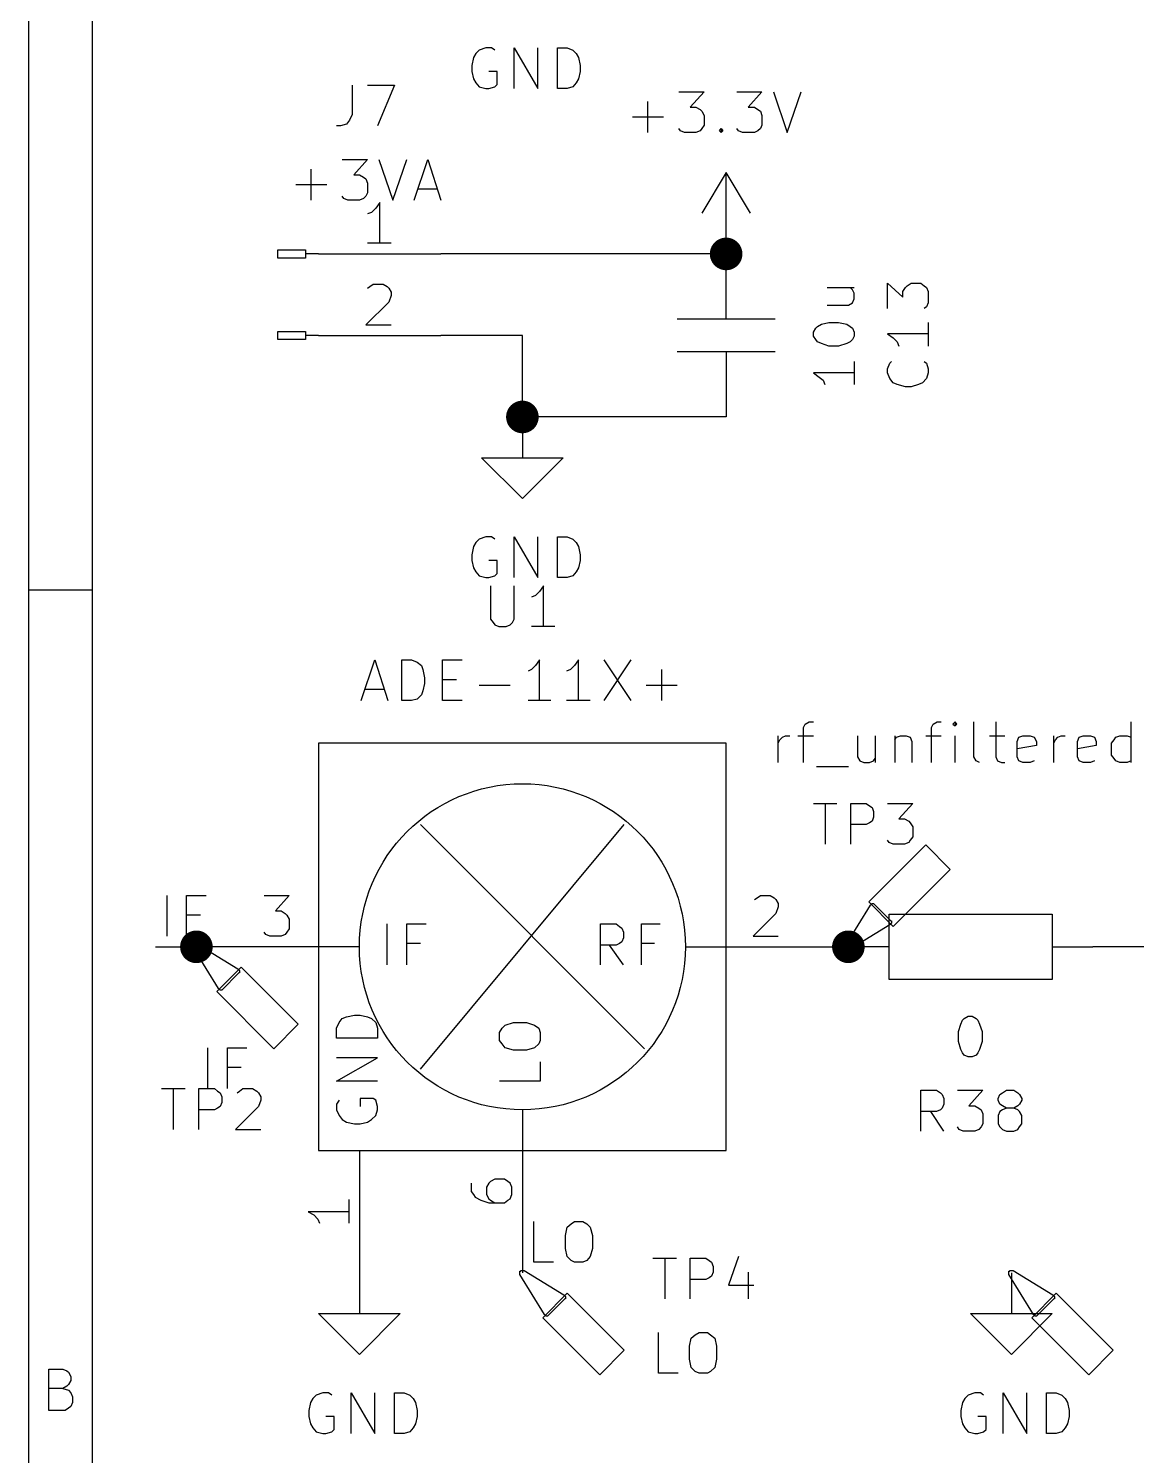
# Model space of a CAD drawing. Extents: x -2.2 to 11.3, y -7.9 to -0.4.
# Drawn here: x 0.394 to 1.754, y -3.424 to -1.673 of the extents above; entities that cross this region are included whole.
import ezdxf

# ---------------------------------------------------------------- set-up
doc = ezdxf.new("R2010")
doc.units = 0
doc.header["$MEASUREMENT"] = 0
for name, color, linetype in [('BLACK', 7, 'CONTINUOUS'), ('CYAN2', 4, 'CONTINUOUS'), ('GREEN2', 3, 'CONTINUOUS'), ('LYELLOW', 51, 'CONTINUOUS'), ('RED2', 1, 'CONTINUOUS')]:
    doc.layers.add(name, color=color, linetype=linetype)

msp = doc.modelspace()

# ---------------------------------------------------------------- linework, layer by layer
at = {"layer": 'BLACK', "linetype": 'CONTINUOUS'}
for p, q in [((0.564, -2.787), (0.564, -2.737)), ((0.588, -2.787), (0.588, -2.737)), ((0.588, -2.737), (0.612, -2.737)), ((0.605, -2.761), (0.588, -2.761)), ((1.014, -3.187), (1.014, -3.137)), ((1.053, -3.154), (1.055, -3.144)), ((1.055, -3.144), (1.06, -3.14)), ((1.06, -3.14), (1.064, -3.137)), ((1.064, -3.137), (1.074, -3.137)), ((1.074, -3.137), (1.079, -3.14)), ((1.079, -3.14), (1.083, -3.144)), ((1.083, -3.144), (1.086, -3.154)), ((1.053, -3.17), (1.053, -3.154)), ((1.086, -3.154), (1.086, -3.17)), ((1.055, -3.18), (1.053, -3.17)), ((1.06, -3.185), (1.055, -3.18)), ((1.064, -3.187), (1.06, -3.185)), ((1.079, -3.185), (1.074, -3.187)), ((1.083, -3.18), (1.079, -3.185)), ((1.086, -3.17), (1.083, -3.18)), ((1.038, -3.187), (1.014, -3.187)), ((1.074, -3.187), (1.064, -3.187))]:
    msp.add_line(p, q, dxfattribs=at)
at = {"layer": 'CYAN2', "linetype": 'CONTINUOUS'}
for p, q in [((0.955, -1.697), (0.947, -1.7)), ((0.962, -1.697), (0.955, -1.697)), ((0.966, -1.7), (0.962, -1.697)), ((0.99, -1.747), (0.99, -1.697)), ((0.99, -1.697), (1.019, -1.747)), ((1.019, -1.747), (1.019, -1.697)), ((1.043, -1.747), (1.043, -1.697)), ((1.043, -1.697), (1.055, -1.697)), ((1.055, -1.697), (1.062, -1.7)), ((0.94, -1.709), (0.938, -1.719)), ((0.943, -1.704), (0.94, -1.709)), ((0.947, -1.7), (0.943, -1.704)), ((1.062, -1.7), (1.066, -1.704)), ((1.066, -1.704), (1.069, -1.709)), ((1.069, -1.709), (1.071, -1.719)), ((0.938, -1.719), (0.938, -1.726)), ((0.938, -1.726), (0.94, -1.735)), ((0.969, -1.726), (0.959, -1.726)), ((0.969, -1.742), (0.969, -1.726)), ((1.071, -1.726), (1.069, -1.735)), ((1.071, -1.719), (1.071, -1.726)), ((0.791, -1.743), (0.791, -1.779)), ((0.81, -1.743), (0.843, -1.743)), ((0.843, -1.743), (0.822, -1.793)), ((0.94, -1.735), (0.943, -1.74)), ((0.943, -1.74), (0.947, -1.745)), ((0.947, -1.745), (0.955, -1.747)), ((0.955, -1.747), (0.959, -1.747)), ((0.959, -1.747), (0.966, -1.745)), ((0.966, -1.745), (0.969, -1.742)), ((1.055, -1.747), (1.043, -1.747)), ((1.062, -1.745), (1.055, -1.747)), ((1.066, -1.74), (1.062, -1.745)), ((1.069, -1.735), (1.066, -1.74)), ((1.154, -1.801), (1.154, -1.763)), ((1.192, -1.751), (1.223, -1.751)), ((1.223, -1.751), (1.206, -1.77)), ((1.263, -1.751), (1.294, -1.751)), ((1.294, -1.751), (1.277, -1.77)), ((1.308, -1.751), (1.325, -1.801)), ((1.325, -1.801), (1.342, -1.751)), ((0.791, -1.779), (0.788, -1.786)), ((1.135, -1.782), (1.173, -1.782)), ((1.206, -1.77), (1.213, -1.77)), ((1.213, -1.77), (1.218, -1.773)), ((1.218, -1.773), (1.22, -1.775)), ((1.22, -1.775), (1.223, -1.78)), ((1.223, -1.78), (1.223, -1.792)), ((1.277, -1.77), (1.285, -1.77)), ((1.285, -1.77), (1.289, -1.773)), ((1.289, -1.773), (1.292, -1.775)), ((1.292, -1.775), (1.294, -1.78)), ((1.294, -1.78), (1.294, -1.792)), ((0.777, -1.793), (0.772, -1.793)), ((0.784, -1.791), (0.777, -1.793)), ((0.788, -1.786), (0.784, -1.791)), ((1.194, -1.799), (1.192, -1.796)), ((1.199, -1.801), (1.194, -1.799)), ((1.213, -1.801), (1.199, -1.801)), ((1.218, -1.799), (1.213, -1.801)), ((1.22, -1.796), (1.218, -1.799)), ((1.223, -1.792), (1.22, -1.796)), ((1.242, -1.799), (1.244, -1.796)), ((1.244, -1.801), (1.242, -1.799)), ((1.244, -1.796), (1.246, -1.799)), ((1.244, -1.796), (1.244, -1.801)), ((1.246, -1.799), (1.244, -1.801)), ((1.265, -1.799), (1.263, -1.796)), ((1.27, -1.801), (1.265, -1.799)), ((1.285, -1.801), (1.27, -1.801)), ((1.289, -1.799), (1.285, -1.801)), ((1.292, -1.796), (1.289, -1.799)), ((1.294, -1.792), (1.292, -1.796)), ((0.779, -1.834), (0.81, -1.834)), ((0.81, -1.834), (0.793, -1.853)), ((0.824, -1.834), (0.841, -1.884)), ((0.841, -1.884), (0.858, -1.834)), ((0.867, -1.884), (0.884, -1.834)), ((0.884, -1.834), (0.9, -1.884)), ((0.741, -1.884), (0.741, -1.846)), ((0.793, -1.853), (0.8, -1.853)), ((0.8, -1.853), (0.805, -1.856)), ((0.722, -1.865), (0.76, -1.865)), ((0.805, -1.856), (0.808, -1.858)), ((0.808, -1.858), (0.81, -1.863)), ((0.81, -1.863), (0.81, -1.875)), ((0.872, -1.87), (0.896, -1.87)), ((0.781, -1.882), (0.779, -1.879)), ((0.786, -1.884), (0.781, -1.882)), ((0.8, -1.884), (0.786, -1.884)), ((0.805, -1.882), (0.8, -1.884)), ((0.808, -1.879), (0.805, -1.882)), ((0.81, -1.875), (0.808, -1.879)), ((1.374, -1.991), (1.407, -1.991)), ((1.405, -1.994), (1.402, -1.991)), ((1.407, -1.998), (1.405, -1.994)), ((1.448, -2.017), (1.448, -1.986)), ((1.448, -1.986), (1.467, -2.003)), ((1.467, -1.996), (1.47, -1.991)), ((1.47, -1.991), (1.472, -1.989)), ((1.472, -1.989), (1.477, -1.986)), ((1.477, -1.986), (1.489, -1.986)), ((1.489, -1.986), (1.493, -1.989)), ((1.493, -1.989), (1.496, -1.991)), ((1.496, -1.991), (1.498, -1.996)), ((1.374, -2.013), (1.4, -2.013)), ((1.4, -2.013), (1.405, -2.01)), ((1.405, -2.01), (1.407, -2.005)), ((1.407, -2.005), (1.407, -1.998)), ((1.467, -2.003), (1.467, -1.996)), ((1.498, -2.01), (1.496, -2.015)), ((1.498, -1.996), (1.498, -2.01)), ((1.496, -2.015), (1.493, -2.017)), ((1.357, -2.046), (1.36, -2.041)), ((1.357, -2.051), (1.357, -2.046)), ((1.36, -2.041), (1.362, -2.039)), ((1.362, -2.039), (1.367, -2.036)), ((1.367, -2.036), (1.376, -2.034)), ((1.376, -2.034), (1.388, -2.034)), ((1.388, -2.034), (1.398, -2.036)), ((1.398, -2.036), (1.402, -2.039)), ((1.402, -2.039), (1.405, -2.041)), ((1.405, -2.041), (1.407, -2.046)), ((1.407, -2.046), (1.407, -2.051)), ((1.498, -2.048), (1.448, -2.048)), ((1.448, -2.048), (1.455, -2.053)), ((1.498, -2.034), (1.498, -2.063)), ((1.36, -2.055), (1.357, -2.051)), ((1.362, -2.058), (1.36, -2.055)), ((1.367, -2.06), (1.362, -2.058)), ((1.376, -2.063), (1.367, -2.06)), ((1.388, -2.063), (1.376, -2.063)), ((1.398, -2.06), (1.388, -2.063)), ((1.402, -2.058), (1.398, -2.06)), ((1.405, -2.055), (1.402, -2.058)), ((1.407, -2.051), (1.405, -2.055)), ((1.455, -2.053), (1.46, -2.058)), ((1.46, -2.058), (1.462, -2.063)), ((1.407, -2.082), (1.407, -2.11)), ((1.451, -2.084), (1.453, -2.082)), ((1.493, -2.082), (1.496, -2.084)), ((1.407, -2.096), (1.357, -2.096)), ((1.357, -2.096), (1.364, -2.101)), ((1.448, -2.091), (1.451, -2.084)), ((1.448, -2.096), (1.448, -2.091)), ((1.451, -2.103), (1.448, -2.096)), ((1.496, -2.084), (1.498, -2.091)), ((1.498, -2.096), (1.496, -2.103)), ((1.498, -2.091), (1.498, -2.096)), ((1.364, -2.101), (1.369, -2.105)), ((1.369, -2.105), (1.371, -2.11)), ((1.455, -2.108), (1.451, -2.103)), ((1.46, -2.11), (1.455, -2.108)), ((1.47, -2.113), (1.46, -2.11)), ((1.477, -2.113), (1.47, -2.113)), ((1.486, -2.11), (1.477, -2.113)), ((1.491, -2.108), (1.486, -2.11)), ((1.496, -2.103), (1.491, -2.108)), ((0.94, -2.309), (0.938, -2.319)), ((0.943, -2.304), (0.94, -2.309)), ((0.947, -2.3), (0.943, -2.304)), ((0.955, -2.297), (0.947, -2.3)), ((0.962, -2.297), (0.955, -2.297)), ((0.966, -2.3), (0.962, -2.297)), ((0.99, -2.347), (0.99, -2.297)), ((0.99, -2.297), (1.019, -2.347)), ((1.019, -2.347), (1.019, -2.297)), ((1.043, -2.347), (1.043, -2.297)), ((1.043, -2.297), (1.055, -2.297)), ((1.055, -2.297), (1.062, -2.3)), ((1.062, -2.3), (1.066, -2.304)), ((1.066, -2.304), (1.069, -2.309)), ((1.069, -2.309), (1.071, -2.319)), ((0.938, -2.319), (0.938, -2.326)), ((0.938, -2.326), (0.94, -2.335)), ((0.969, -2.326), (0.959, -2.326)), ((0.969, -2.342), (0.969, -2.326)), ((1.071, -2.326), (1.069, -2.335)), ((1.071, -2.319), (1.071, -2.326)), ((0.94, -2.335), (0.943, -2.34)), ((0.943, -2.34), (0.947, -2.345)), ((0.947, -2.345), (0.955, -2.347)), ((0.959, -2.347), (0.966, -2.345)), ((0.966, -2.345), (0.969, -2.342)), ((1.062, -2.345), (1.055, -2.347)), ((1.066, -2.34), (1.062, -2.345)), ((1.069, -2.335), (1.066, -2.34)), ((0.955, -2.347), (0.959, -2.347)), ((0.961, -2.357), (0.961, -2.398)), ((0.99, -2.398), (0.99, -2.357)), ((1.026, -2.357), (1.021, -2.364)), ((1.026, -2.407), (1.026, -2.357)), ((1.055, -2.347), (1.043, -2.347)), ((1.016, -2.369), (1.011, -2.371)), ((1.021, -2.364), (1.016, -2.369)), ((0.961, -2.398), (0.964, -2.402)), ((0.988, -2.402), (0.99, -2.398)), ((0.964, -2.402), (0.966, -2.405)), ((0.966, -2.405), (0.971, -2.407)), ((0.971, -2.407), (0.98, -2.407)), ((0.98, -2.407), (0.985, -2.405)), ((0.985, -2.405), (0.988, -2.402)), ((1.04, -2.407), (1.011, -2.407)), ((0.802, -2.498), (0.819, -2.448)), ((0.819, -2.448), (0.835, -2.498)), ((0.852, -2.498), (0.852, -2.448)), ((0.852, -2.448), (0.864, -2.448)), ((0.864, -2.448), (0.871, -2.451)), ((0.902, -2.498), (0.902, -2.448)), ((0.902, -2.448), (0.926, -2.448)), ((1.021, -2.448), (1.016, -2.455)), ((1.021, -2.498), (1.021, -2.448)), ((1.069, -2.448), (1.064, -2.455)), ((1.069, -2.498), (1.069, -2.448)), ((1.1, -2.448), (1.133, -2.498)), ((1.133, -2.448), (1.1, -2.498)), ((0.871, -2.451), (0.876, -2.455)), ((0.876, -2.455), (0.878, -2.46)), ((0.878, -2.46), (0.88, -2.47)), ((1.011, -2.46), (1.007, -2.462)), ((1.016, -2.455), (1.011, -2.46)), ((1.059, -2.46), (1.054, -2.462)), ((1.064, -2.455), (1.059, -2.46)), ((1.171, -2.498), (1.171, -2.46)), ((0.807, -2.484), (0.83, -2.484)), ((0.88, -2.477), (0.878, -2.486)), ((0.88, -2.47), (0.88, -2.477)), ((0.902, -2.472), (0.919, -2.472)), ((0.947, -2.479), (0.985, -2.479)), ((1.152, -2.479), (1.19, -2.479)), ((0.864, -2.498), (0.852, -2.498)), ((0.871, -2.496), (0.864, -2.498)), ((0.876, -2.491), (0.871, -2.496)), ((0.878, -2.486), (0.876, -2.491)), ((0.926, -2.498), (0.902, -2.498)), ((1.035, -2.498), (1.007, -2.498)), ((1.083, -2.498), (1.054, -2.498)), ((1.345, -2.531), (1.347, -2.527)), ((1.345, -2.574), (1.345, -2.531)), ((1.347, -2.527), (1.352, -2.524)), ((1.352, -2.524), (1.357, -2.524)), ((1.502, -2.531), (1.504, -2.527)), ((1.502, -2.574), (1.502, -2.531)), ((1.504, -2.527), (1.509, -2.524)), ((1.509, -2.524), (1.514, -2.524)), ((1.531, -2.524), (1.528, -2.527)), ((1.528, -2.527), (1.531, -2.529)), ((1.533, -2.527), (1.531, -2.524)), ((1.531, -2.524), (1.531, -2.529)), ((1.531, -2.529), (1.533, -2.527)), ((1.554, -2.567), (1.554, -2.524)), ((1.581, -2.524), (1.581, -2.567)), ((1.747, -2.574), (1.747, -2.524)), ((1.314, -2.574), (1.314, -2.541)), ((1.314, -2.55), (1.316, -2.546)), ((1.316, -2.546), (1.319, -2.543)), ((1.319, -2.543), (1.323, -2.541)), ((1.323, -2.541), (1.328, -2.541)), ((1.338, -2.541), (1.357, -2.541)), ((1.411, -2.541), (1.411, -2.567)), ((1.433, -2.541), (1.433, -2.574)), ((1.457, -2.541), (1.457, -2.574)), ((1.457, -2.546), (1.459, -2.543)), ((1.459, -2.543), (1.464, -2.541)), ((1.464, -2.541), (1.471, -2.541)), ((1.471, -2.541), (1.476, -2.543)), ((1.476, -2.543), (1.478, -2.548)), ((1.478, -2.548), (1.478, -2.574)), ((1.495, -2.541), (1.514, -2.541)), ((1.531, -2.574), (1.531, -2.541)), ((1.573, -2.541), (1.592, -2.541)), ((1.607, -2.548), (1.609, -2.543)), ((1.607, -2.567), (1.607, -2.548)), ((1.631, -2.553), (1.607, -2.557)), ((1.609, -2.543), (1.614, -2.541)), ((1.614, -2.541), (1.623, -2.541)), ((1.623, -2.541), (1.628, -2.543)), ((1.628, -2.543), (1.631, -2.548)), ((1.631, -2.548), (1.631, -2.553)), ((1.652, -2.574), (1.652, -2.541)), ((1.652, -2.55), (1.654, -2.546)), ((1.654, -2.546), (1.657, -2.543)), ((1.657, -2.543), (1.661, -2.541)), ((1.661, -2.541), (1.666, -2.541)), ((1.681, -2.548), (1.683, -2.543)), ((1.681, -2.567), (1.681, -2.548)), ((1.704, -2.553), (1.681, -2.557)), ((1.683, -2.543), (1.688, -2.541)), ((1.688, -2.541), (1.697, -2.541)), ((1.697, -2.541), (1.702, -2.543)), ((1.702, -2.543), (1.704, -2.548)), ((1.704, -2.548), (1.704, -2.553)), ((1.723, -2.55), (1.726, -2.546)), ((1.723, -2.565), (1.723, -2.55)), ((1.726, -2.546), (1.728, -2.543)), ((1.728, -2.543), (1.733, -2.541)), ((1.733, -2.541), (1.742, -2.541)), ((1.742, -2.541), (1.747, -2.543)), ((1.411, -2.567), (1.414, -2.572)), ((1.414, -2.572), (1.419, -2.574)), ((1.426, -2.574), (1.431, -2.572)), ((1.431, -2.572), (1.433, -2.569)), ((1.557, -2.572), (1.554, -2.567)), ((1.561, -2.574), (1.557, -2.572)), ((1.581, -2.567), (1.583, -2.572)), ((1.583, -2.572), (1.588, -2.574)), ((1.609, -2.572), (1.607, -2.567)), ((1.614, -2.574), (1.609, -2.572)), ((1.628, -2.572), (1.623, -2.574)), ((1.683, -2.572), (1.681, -2.567)), ((1.688, -2.574), (1.683, -2.572)), ((1.702, -2.572), (1.697, -2.574)), ((1.726, -2.569), (1.723, -2.565)), ((1.728, -2.572), (1.726, -2.569)), ((1.733, -2.574), (1.728, -2.572)), ((1.747, -2.572), (1.742, -2.574)), ((1.361, -2.579), (1.4, -2.579)), ((1.419, -2.574), (1.426, -2.574)), ((1.588, -2.574), (1.592, -2.574)), ((1.623, -2.574), (1.614, -2.574)), ((1.697, -2.574), (1.688, -2.574)), ((1.742, -2.574), (1.733, -2.574)), ((1.357, -2.624), (1.386, -2.624)), ((1.372, -2.674), (1.372, -2.624)), ((1.403, -2.674), (1.403, -2.624)), ((1.403, -2.624), (1.422, -2.624)), ((1.422, -2.624), (1.426, -2.627)), ((1.448, -2.624), (1.479, -2.624)), ((1.479, -2.624), (1.462, -2.643)), ((1.426, -2.627), (1.429, -2.629)), ((1.429, -2.629), (1.431, -2.634)), ((1.431, -2.641), (1.429, -2.646)), ((1.431, -2.634), (1.431, -2.641)), ((1.462, -2.643), (1.469, -2.643)), ((1.469, -2.643), (1.474, -2.646)), ((1.422, -2.65), (1.403, -2.65)), ((1.426, -2.648), (1.422, -2.65)), ((1.429, -2.646), (1.426, -2.648)), ((1.474, -2.646), (1.476, -2.648)), ((1.476, -2.648), (1.479, -2.653)), ((1.479, -2.653), (1.479, -2.665)), ((1.45, -2.672), (1.448, -2.669)), ((1.455, -2.674), (1.45, -2.672)), ((1.469, -2.674), (1.455, -2.674)), ((1.474, -2.672), (1.469, -2.674)), ((1.476, -2.669), (1.474, -2.672)), ((1.479, -2.665), (1.476, -2.669)), ((0.834, -2.822), (0.834, -2.772)), ((0.858, -2.822), (0.858, -2.772)), ((0.858, -2.772), (0.882, -2.772)), ((1.096, -2.822), (1.096, -2.772)), ((1.096, -2.772), (1.115, -2.772)), ((1.115, -2.772), (1.119, -2.775)), ((1.119, -2.775), (1.122, -2.777)), ((1.122, -2.777), (1.124, -2.782)), ((1.124, -2.782), (1.124, -2.789)), ((1.146, -2.822), (1.146, -2.772)), ((1.146, -2.772), (1.169, -2.772)), ((0.875, -2.796), (0.858, -2.796)), ((1.115, -2.798), (1.096, -2.798)), ((1.124, -2.822), (1.107, -2.798)), ((1.119, -2.796), (1.115, -2.798)), ((1.122, -2.794), (1.119, -2.796)), ((1.124, -2.789), (1.122, -2.794)), ((1.162, -2.796), (1.146, -2.796)), ((0.775, -2.893), (0.779, -2.888)), ((0.779, -2.888), (0.784, -2.886)), ((0.784, -2.886), (0.794, -2.884)), ((0.794, -2.884), (0.801, -2.884)), ((0.801, -2.884), (0.81, -2.886)), ((0.81, -2.886), (0.815, -2.888)), ((0.815, -2.888), (0.82, -2.893)), ((1.54, -2.89), (1.542, -2.888)), ((1.542, -2.888), (1.547, -2.885)), ((1.547, -2.885), (1.552, -2.885)), ((1.552, -2.885), (1.557, -2.888)), ((1.557, -2.888), (1.559, -2.89)), ((0.772, -2.9), (0.775, -2.893)), ((0.772, -2.912), (0.772, -2.9)), ((0.82, -2.893), (0.822, -2.9)), ((0.822, -2.9), (0.822, -2.912)), ((0.972, -2.905), (0.975, -2.9)), ((0.972, -2.915), (0.972, -2.905)), ((0.975, -2.9), (0.979, -2.896)), ((0.979, -2.896), (0.989, -2.893)), ((0.989, -2.893), (1.005, -2.893)), ((1.005, -2.893), (1.015, -2.896)), ((1.015, -2.896), (1.02, -2.9)), ((1.02, -2.9), (1.022, -2.905)), ((1.022, -2.905), (1.022, -2.915)), ((1.535, -2.904), (1.538, -2.895)), ((1.535, -2.916), (1.535, -2.904)), ((1.538, -2.895), (1.54, -2.89)), ((1.559, -2.89), (1.561, -2.895)), ((1.561, -2.895), (1.564, -2.904)), ((1.564, -2.904), (1.564, -2.916)), ((0.822, -2.912), (0.772, -2.912)), ((0.975, -2.919), (0.972, -2.915)), ((0.979, -2.924), (0.975, -2.919)), ((1.02, -2.919), (1.015, -2.924)), ((1.022, -2.915), (1.02, -2.919)), ((1.538, -2.926), (1.535, -2.916)), ((1.564, -2.916), (1.561, -2.926)), ((0.614, -2.974), (0.614, -2.924)), ((0.638, -2.974), (0.638, -2.924)), ((0.638, -2.924), (0.662, -2.924)), ((0.772, -2.965), (0.822, -2.936)), ((0.822, -2.936), (0.772, -2.936)), ((0.989, -2.927), (0.979, -2.924)), ((1.005, -2.927), (0.989, -2.927)), ((1.015, -2.924), (1.005, -2.927)), ((1.54, -2.93), (1.538, -2.926)), ((1.542, -2.933), (1.54, -2.93)), ((1.547, -2.935), (1.542, -2.933)), ((1.552, -2.935), (1.547, -2.935)), ((1.557, -2.933), (1.552, -2.935)), ((1.559, -2.93), (1.557, -2.933)), ((1.561, -2.926), (1.559, -2.93)), ((0.655, -2.948), (0.638, -2.948)), ((1.022, -2.941), (1.022, -2.965)), ((0.557, -2.974), (0.586, -2.974)), ((0.572, -3.024), (0.572, -2.974)), ((0.603, -3.024), (0.603, -2.974)), ((0.603, -2.974), (0.622, -2.974)), ((0.622, -2.974), (0.626, -2.977)), ((0.653, -2.977), (0.657, -2.974)), ((0.657, -2.974), (0.669, -2.974)), ((0.669, -2.974), (0.674, -2.977)), ((0.822, -2.965), (0.772, -2.965)), ((1.022, -2.965), (0.972, -2.965)), ((0.626, -2.977), (0.629, -2.979)), ((0.629, -2.979), (0.631, -2.984)), ((0.631, -2.991), (0.629, -2.996)), ((0.631, -2.984), (0.631, -2.991)), ((0.65, -2.979), (0.653, -2.977)), ((0.674, -2.977), (0.676, -2.979)), ((0.676, -2.979), (0.679, -2.984)), ((0.679, -2.988), (0.676, -2.996)), ((0.679, -2.984), (0.679, -2.988)), ((0.775, -2.988), (0.772, -2.993)), ((0.772, -2.993), (0.772, -3)), ((0.817, -2.986), (0.801, -2.986)), ((0.801, -2.986), (0.801, -2.996)), ((0.82, -2.988), (0.817, -2.986)), ((0.822, -2.996), (0.82, -2.988)), ((1.489, -3.026), (1.489, -2.976)), ((1.489, -2.976), (1.508, -2.976)), ((1.508, -2.976), (1.513, -2.979)), ((1.513, -2.979), (1.515, -2.981)), ((1.515, -2.981), (1.517, -2.986)), ((1.517, -2.993), (1.515, -2.998)), ((1.517, -2.986), (1.517, -2.993)), ((1.534, -2.976), (1.565, -2.976)), ((1.565, -2.976), (1.548, -2.995)), ((1.584, -2.986), (1.586, -2.981)), ((1.584, -2.988), (1.584, -2.986)), ((1.586, -2.993), (1.584, -2.988)), ((1.586, -2.981), (1.589, -2.979)), ((1.589, -2.995), (1.586, -2.993)), ((1.589, -2.979), (1.594, -2.976)), ((1.594, -2.976), (1.603, -2.976)), ((1.603, -2.976), (1.608, -2.979)), ((1.608, -2.979), (1.61, -2.981)), ((1.61, -2.993), (1.608, -2.995)), ((1.61, -2.981), (1.613, -2.986)), ((1.613, -2.988), (1.61, -2.993)), ((1.613, -2.986), (1.613, -2.988)), ((0.622, -3), (0.603, -3)), ((0.626, -2.998), (0.622, -3)), ((0.629, -2.996), (0.626, -2.998)), ((0.676, -2.996), (0.648, -3.024)), ((0.772, -3), (0.775, -3.007)), ((0.775, -3.007), (0.779, -3.012)), ((0.815, -3.012), (0.82, -3.007)), ((0.82, -3.007), (0.822, -3)), ((0.822, -3), (0.822, -2.996)), ((1.508, -3.002), (1.489, -3.002)), ((1.517, -3.026), (1.501, -3.002)), ((1.513, -3), (1.508, -3.002)), ((1.515, -2.998), (1.513, -3)), ((1.548, -2.995), (1.555, -2.995)), ((1.555, -2.995), (1.56, -2.998)), ((1.56, -2.998), (1.563, -3)), ((1.563, -3), (1.565, -3.005)), ((1.565, -3.005), (1.565, -3.017)), ((1.586, -3.002), (1.584, -3.007)), ((1.584, -3.007), (1.584, -3.017)), ((1.589, -3), (1.586, -3.002)), ((1.594, -2.998), (1.589, -2.995)), ((1.594, -2.998), (1.589, -3)), ((1.603, -2.998), (1.594, -2.998)), ((1.608, -2.995), (1.603, -2.998)), ((1.608, -3), (1.603, -2.998)), ((1.61, -3.002), (1.608, -3)), ((1.613, -3.007), (1.61, -3.002)), ((1.613, -3.017), (1.613, -3.007)), ((0.648, -3.024), (0.679, -3.024)), ((0.779, -3.012), (0.784, -3.015)), ((0.784, -3.015), (0.794, -3.017)), ((0.794, -3.017), (0.801, -3.017)), ((0.801, -3.017), (0.81, -3.015)), ((0.81, -3.015), (0.815, -3.012)), ((1.536, -3.024), (1.534, -3.021)), ((1.541, -3.026), (1.536, -3.024)), ((1.555, -3.026), (1.541, -3.026)), ((1.56, -3.024), (1.555, -3.026)), ((1.563, -3.021), (1.56, -3.024)), ((1.565, -3.017), (1.563, -3.021)), ((1.584, -3.017), (1.586, -3.021)), ((1.586, -3.021), (1.589, -3.024)), ((1.589, -3.024), (1.594, -3.026)), ((1.594, -3.026), (1.603, -3.026)), ((1.603, -3.026), (1.608, -3.024)), ((1.608, -3.024), (1.61, -3.021)), ((1.61, -3.021), (1.613, -3.017)), ((1.16, -3.182), (1.189, -3.182)), ((1.175, -3.232), (1.175, -3.182)), ((1.206, -3.232), (1.206, -3.182)), ((1.206, -3.182), (1.225, -3.182)), ((1.225, -3.182), (1.229, -3.185)), ((1.229, -3.185), (1.232, -3.187)), ((1.265, -3.18), (1.253, -3.215)), ((1.232, -3.187), (1.234, -3.192)), ((1.234, -3.199), (1.232, -3.204)), ((1.234, -3.192), (1.234, -3.199)), ((1.277, -3.199), (1.277, -3.232)), ((1.225, -3.208), (1.206, -3.208)), ((1.229, -3.206), (1.225, -3.208)), ((1.232, -3.204), (1.229, -3.206)), ((1.253, -3.215), (1.284, -3.215)), ((1.167, -3.323), (1.167, -3.273)), ((1.212, -3.276), (1.217, -3.273)), ((1.217, -3.273), (1.227, -3.273)), ((1.227, -3.273), (1.231, -3.276)), ((1.205, -3.29), (1.207, -3.28)), ((1.205, -3.306), (1.205, -3.29)), ((1.207, -3.28), (1.212, -3.276)), ((1.231, -3.276), (1.236, -3.28)), ((1.236, -3.28), (1.238, -3.29)), ((1.238, -3.29), (1.238, -3.306)), ((1.207, -3.316), (1.205, -3.306)), ((1.238, -3.306), (1.236, -3.316)), ((1.191, -3.323), (1.167, -3.323)), ((1.212, -3.321), (1.207, -3.316)), ((1.217, -3.323), (1.212, -3.321)), ((1.227, -3.323), (1.217, -3.323)), ((1.231, -3.321), (1.227, -3.323)), ((1.236, -3.316), (1.231, -3.321)), ((0.74, -3.359), (0.738, -3.369)), ((0.743, -3.354), (0.74, -3.359)), ((0.747, -3.35), (0.743, -3.354)), ((0.755, -3.347), (0.747, -3.35)), ((0.762, -3.347), (0.755, -3.347)), ((0.766, -3.35), (0.762, -3.347)), ((0.79, -3.397), (0.79, -3.347)), ((0.79, -3.347), (0.819, -3.397)), ((0.819, -3.397), (0.819, -3.347)), ((0.843, -3.397), (0.843, -3.347)), ((0.843, -3.347), (0.855, -3.347)), ((0.855, -3.347), (0.862, -3.35)), ((0.862, -3.35), (0.866, -3.354)), ((0.866, -3.354), (0.869, -3.359)), ((0.869, -3.359), (0.871, -3.369)), ((1.54, -3.359), (1.538, -3.369)), ((1.543, -3.354), (1.54, -3.359)), ((1.547, -3.35), (1.543, -3.354)), ((1.555, -3.347), (1.547, -3.35)), ((1.562, -3.347), (1.555, -3.347)), ((1.566, -3.35), (1.562, -3.347)), ((1.59, -3.397), (1.59, -3.347)), ((1.59, -3.347), (1.619, -3.397)), ((1.619, -3.397), (1.619, -3.347)), ((1.643, -3.397), (1.643, -3.347)), ((1.643, -3.347), (1.655, -3.347)), ((1.655, -3.347), (1.662, -3.35)), ((1.662, -3.35), (1.666, -3.354)), ((1.666, -3.354), (1.669, -3.359)), ((1.669, -3.359), (1.671, -3.369)), ((0.738, -3.369), (0.738, -3.376)), ((0.738, -3.376), (0.74, -3.385)), ((0.769, -3.376), (0.759, -3.376)), ((0.769, -3.392), (0.769, -3.376)), ((0.871, -3.376), (0.869, -3.385)), ((0.871, -3.369), (0.871, -3.376)), ((1.538, -3.369), (1.538, -3.376)), ((1.538, -3.376), (1.54, -3.385)), ((1.569, -3.376), (1.559, -3.376)), ((1.569, -3.392), (1.569, -3.376)), ((1.671, -3.376), (1.669, -3.385)), ((1.671, -3.369), (1.671, -3.376)), ((0.74, -3.385), (0.743, -3.39)), ((0.743, -3.39), (0.747, -3.395)), ((0.747, -3.395), (0.755, -3.397)), ((0.759, -3.397), (0.766, -3.395)), ((0.766, -3.395), (0.769, -3.392)), ((0.862, -3.395), (0.855, -3.397)), ((0.866, -3.39), (0.862, -3.395)), ((0.869, -3.385), (0.866, -3.39)), ((1.54, -3.385), (1.543, -3.39)), ((1.543, -3.39), (1.547, -3.395)), ((1.547, -3.395), (1.555, -3.397)), ((1.559, -3.397), (1.566, -3.395)), ((1.566, -3.395), (1.569, -3.392)), ((1.662, -3.395), (1.655, -3.397)), ((1.666, -3.39), (1.662, -3.395)), ((1.669, -3.385), (1.666, -3.39)), ((0.755, -3.397), (0.759, -3.397)), ((0.855, -3.397), (0.843, -3.397)), ((1.555, -3.397), (1.559, -3.397)), ((1.655, -3.397), (1.643, -3.397))]:
    msp.add_line(p, q, dxfattribs=at)
at = {"layer": 'GREEN2', "linetype": 'CONTINUOUS'}
for p, q in [((1.25, -1.95), (0.9, -1.95)), ((1, -2.05), (0.9, -2.05)), ((1, -2.15), (1, -2.05)), ((1.25, -2.15), (1, -2.15)), ((0.55, -2.8), (0.6, -2.8))]:
    msp.add_line(p, q, dxfattribs=at)
at = {"layer": 'GREEN2', "const_width": 0.02}
for points in [[(1.24, -1.95, 1), (1.26, -1.95, 1)], [(0.99, -2.15, 1), (1.01, -2.15, 1)], [(0.59, -2.8, 1), (0.61, -2.8, 1)], [(1.39, -2.8, 1), (1.41, -2.8, 1)]]:
    msp.add_lwpolyline(points, format="xyb", close=True, dxfattribs=at)
at = {"layer": 'LYELLOW', "linetype": 'CONTINUOUS'}
for p, q in [((0.75, -2.55), (0.75, -3.05)), ((1.25, -2.55), (0.75, -2.55)), ((1.25, -3.05), (1.25, -2.55)), ((1.425, -2.745), (1.495, -2.675)), ((1.495, -2.675), (1.525, -2.705)), ((1.525, -2.705), (1.455, -2.775)), ((1.455, -2.775), (1.425, -2.745)), ((0.625, -2.855), (0.655, -2.825)), ((0.655, -2.825), (0.725, -2.895)), ((0.695, -2.925), (0.625, -2.855)), ((0.725, -2.895), (0.695, -2.925)), ((0.75, -3.05), (1.25, -3.05)), ((1.025, -3.255), (1.055, -3.225)), ((1.055, -3.225), (1.125, -3.295)), ((1.625, -3.255), (1.655, -3.225)), ((1.655, -3.225), (1.725, -3.295)), ((1.095, -3.325), (1.025, -3.255)), ((1.695, -3.325), (1.625, -3.255)), ((1.125, -3.295), (1.095, -3.325)), ((1.725, -3.295), (1.695, -3.325))]:
    msp.add_line(p, q, dxfattribs=at)
at = {"layer": 'RED2', "linetype": 'CONTINUOUS'}
for p, q in [((0.394, -0.394), (0.394, -7.874)), ((0.472, -0.472), (0.472, -7.796)), ((1.25, -1.85), (1.22, -1.9)), ((1.28, -1.9), (1.25, -1.85)), ((1.25, -1.95), (1.25, -1.85)), ((0.825, -1.887), (0.82, -1.894)), ((0.825, -1.937), (0.825, -1.887)), ((0.815, -1.899), (0.81, -1.901)), ((0.82, -1.894), (0.815, -1.899)), ((0.839, -1.937), (0.81, -1.937)), ((0.7, -1.955), (0.7, -1.945)), ((0.7, -1.945), (0.734, -1.945)), ((0.734, -1.955), (0.7, -1.955)), ((0.734, -1.945), (0.734, -1.955)), ((0.75, -1.95), (0.734, -1.95)), ((0.75, -1.95), (0.9, -1.95)), ((1.25, -2.03), (1.25, -1.95)), ((0.81, -1.992), (0.813, -1.99)), ((0.813, -1.99), (0.817, -1.987)), ((0.817, -1.987), (0.829, -1.987)), ((0.829, -1.987), (0.834, -1.99)), ((0.834, -1.99), (0.836, -1.992)), ((0.836, -1.992), (0.839, -1.997)), ((0.836, -2.009), (0.808, -2.037)), ((0.839, -2.001), (0.836, -2.009)), ((0.839, -1.997), (0.839, -2.001)), ((1.31, -2.03), (1.19, -2.03)), ((0.7, -2.055), (0.7, -2.045)), ((0.7, -2.045), (0.734, -2.045)), ((0.734, -2.045), (0.734, -2.055)), ((0.808, -2.037), (0.839, -2.037)), ((0.734, -2.055), (0.7, -2.055)), ((0.75, -2.05), (0.734, -2.05)), ((0.75, -2.05), (0.9, -2.05)), ((1.31, -2.07), (1.19, -2.07)), ((1.25, -2.07), (1.25, -2.15)), ((1, -2.15), (1, -2.2)), ((1, -2.25), (0.95, -2.2)), ((0.95, -2.2), (1, -2.2)), ((1, -2.2), (1.05, -2.2)), ((1.05, -2.2), (1, -2.25)), ((0.394, -2.362), (0.472, -2.362)), ((0.75, -2.55), (0.75, -3.05)), ((1.25, -2.55), (0.75, -2.55)), ((0.75, -2.55), (0.75, -3.05)), ((1.25, -2.55), (0.75, -2.55)), ((1.25, -3.05), (1.25, -2.55)), ((1.25, -3.05), (1.25, -2.55)), ((0.875, -2.95), (1.125, -2.65)), ((1.15, -2.925), (0.875, -2.65)), ((1.425, -2.745), (1.495, -2.675)), ((1.425, -2.745), (1.495, -2.675)), ((1.495, -2.675), (1.525, -2.705)), ((1.495, -2.675), (1.525, -2.705)), ((1.525, -2.705), (1.455, -2.775)), ((1.525, -2.705), (1.455, -2.775)), ((0.683, -2.737), (0.714, -2.737)), ((0.714, -2.737), (0.697, -2.756)), ((1.285, -2.742), (1.288, -2.74)), ((1.288, -2.74), (1.292, -2.737)), ((1.292, -2.737), (1.304, -2.737)), ((1.304, -2.737), (1.309, -2.74)), ((1.309, -2.74), (1.311, -2.742)), ((1.311, -2.742), (1.314, -2.747)), ((1.314, -2.747), (1.314, -2.751)), ((1.455, -2.775), (1.425, -2.745)), ((1.455, -2.775), (1.425, -2.745)), ((1.427, -2.749), (1.429, -2.747)), ((1.429, -2.747), (1.431, -2.747)), ((1.431, -2.747), (1.452, -2.768)), ((0.697, -2.756), (0.704, -2.756)), ((0.704, -2.756), (0.709, -2.759)), ((0.709, -2.759), (0.711, -2.761)), ((0.711, -2.761), (0.714, -2.766)), ((1.311, -2.759), (1.283, -2.787)), ((1.314, -2.751), (1.311, -2.759)), ((1.397, -2.798), (1.427, -2.749)), ((1.45, -2.84), (1.45, -2.76)), ((1.45, -2.76), (1.65, -2.76)), ((1.65, -2.76), (1.65, -2.84)), ((0.685, -2.785), (0.683, -2.782)), ((0.711, -2.782), (0.709, -2.785)), ((0.714, -2.778), (0.711, -2.782)), ((0.714, -2.766), (0.714, -2.778)), ((1.451, -2.773), (1.402, -2.803)), ((1.453, -2.771), (1.451, -2.773)), ((1.452, -2.768), (1.453, -2.768)), ((1.453, -2.768), (1.453, -2.771)), ((0.597, -2.802), (0.597, -2.798)), ((0.597, -2.798), (0.598, -2.798)), ((0.598, -2.798), (0.598, -2.797)), ((0.598, -2.797), (0.602, -2.797)), ((0.8, -2.8), (0.6, -2.8)), ((0.602, -2.797), (0.651, -2.827)), ((0.69, -2.787), (0.685, -2.785)), ((0.704, -2.787), (0.69, -2.787)), ((0.709, -2.785), (0.704, -2.787)), ((1.2, -2.8), (1.4, -2.8)), ((1.283, -2.787), (1.314, -2.787)), ((1.397, -2.802), (1.397, -2.798)), ((1.45, -2.8), (1.4, -2.8)), ((1.65, -2.8), (1.7, -2.8)), ((1.81, -2.8), (1.7, -2.8)), ((0.627, -2.851), (0.597, -2.802)), ((1.398, -2.802), (1.397, -2.802)), ((1.398, -2.803), (1.398, -2.802)), ((1.402, -2.803), (1.398, -2.803)), ((0.625, -2.855), (0.655, -2.825)), ((0.625, -2.855), (0.655, -2.825)), ((0.652, -2.832), (0.631, -2.853)), ((0.651, -2.827), (0.653, -2.829)), ((0.653, -2.832), (0.652, -2.832)), ((0.653, -2.829), (0.653, -2.832)), ((0.655, -2.825), (0.725, -2.895)), ((0.655, -2.825), (0.725, -2.895)), ((0.629, -2.853), (0.627, -2.851)), ((0.631, -2.853), (0.629, -2.853)), ((1.65, -2.84), (1.45, -2.84)), ((0.695, -2.925), (0.625, -2.855)), ((0.695, -2.925), (0.625, -2.855)), ((0.725, -2.895), (0.695, -2.925)), ((0.725, -2.895), (0.695, -2.925)), ((1, -3), (1, -3.2)), ((0.75, -3.05), (1.25, -3.05)), ((0.75, -3.05), (1.25, -3.05)), ((0.8, -3.05), (0.8, -3.2)), ((0.937, -3.09), (0.937, -3.1)), ((0.959, -3.09), (0.956, -3.095)), ((0.956, -3.095), (0.956, -3.104)), ((0.961, -3.088), (0.959, -3.09)), ((0.966, -3.085), (0.961, -3.088)), ((0.978, -3.085), (0.966, -3.085)), ((0.982, -3.088), (0.978, -3.085)), ((0.985, -3.09), (0.982, -3.088)), ((0.987, -3.095), (0.985, -3.09)), ((0.987, -3.104), (0.987, -3.095)), ((0.787, -3.11), (0.787, -3.139)), ((0.937, -3.1), (0.94, -3.104)), ((0.94, -3.104), (0.942, -3.107)), ((0.942, -3.107), (0.949, -3.111)), ((0.949, -3.111), (0.959, -3.114)), ((0.956, -3.104), (0.959, -3.109)), ((0.959, -3.109), (0.961, -3.111)), ((0.959, -3.114), (0.978, -3.114)), ((0.961, -3.111), (0.966, -3.114)), ((0.978, -3.114), (0.982, -3.111)), ((0.982, -3.111), (0.985, -3.109)), ((0.985, -3.109), (0.987, -3.104)), ((0.787, -3.125), (0.737, -3.125)), ((0.737, -3.125), (0.744, -3.129)), ((0.744, -3.129), (0.749, -3.134)), ((0.749, -3.134), (0.751, -3.139)), ((0.8, -3.2), (0.8, -3.25)), ((0.997, -3.202), (0.997, -3.198)), ((0.997, -3.198), (0.998, -3.198)), ((1.027, -3.251), (0.997, -3.202)), ((0.998, -3.198), (0.998, -3.197)), ((0.998, -3.197), (1.002, -3.197)), ((1.002, -3.197), (1.051, -3.227)), ((1.597, -3.202), (1.597, -3.198)), ((1.597, -3.198), (1.598, -3.198)), ((1.627, -3.251), (1.597, -3.202)), ((1.598, -3.198), (1.598, -3.197)), ((1.598, -3.197), (1.602, -3.197)), ((1.6, -3.2), (1.6, -3.25)), ((1.602, -3.197), (1.651, -3.227)), ((1.025, -3.255), (1.055, -3.225)), ((1.025, -3.255), (1.055, -3.225)), ((1.052, -3.232), (1.031, -3.253)), ((1.051, -3.227), (1.053, -3.229)), ((1.053, -3.232), (1.052, -3.232)), ((1.053, -3.229), (1.053, -3.232)), ((1.055, -3.225), (1.125, -3.295)), ((1.055, -3.225), (1.125, -3.295)), ((1.625, -3.255), (1.655, -3.225)), ((1.625, -3.255), (1.655, -3.225)), ((1.652, -3.232), (1.631, -3.253)), ((1.651, -3.227), (1.653, -3.229)), ((1.653, -3.232), (1.652, -3.232)), ((1.653, -3.229), (1.653, -3.232)), ((1.655, -3.225), (1.725, -3.295)), ((1.655, -3.225), (1.725, -3.295)), ((0.8, -3.3), (0.75, -3.25)), ((0.75, -3.25), (0.8, -3.25)), ((0.8, -3.25), (0.85, -3.25)), ((0.85, -3.25), (0.8, -3.3)), ((1.095, -3.325), (1.025, -3.255)), ((1.095, -3.325), (1.025, -3.255)), ((1.029, -3.253), (1.027, -3.251)), ((1.031, -3.253), (1.029, -3.253)), ((1.6, -3.3), (1.55, -3.25)), ((1.55, -3.25), (1.6, -3.25)), ((1.6, -3.25), (1.65, -3.25)), ((1.65, -3.25), (1.6, -3.3)), ((1.695, -3.325), (1.625, -3.255)), ((1.695, -3.325), (1.625, -3.255)), ((1.629, -3.253), (1.627, -3.251)), ((1.631, -3.253), (1.629, -3.253)), ((1.125, -3.295), (1.095, -3.325)), ((1.125, -3.295), (1.095, -3.325)), ((1.725, -3.295), (1.695, -3.325)), ((1.725, -3.295), (1.695, -3.325)), ((0.419, -3.369), (0.419, -3.318)), ((0.419, -3.318), (0.436, -3.318)), ((0.436, -3.318), (0.441, -3.32)), ((0.441, -3.32), (0.443, -3.322)), ((0.443, -3.322), (0.446, -3.327)), ((0.436, -3.342), (0.419, -3.342)), ((0.441, -3.339), (0.436, -3.342)), ((0.436, -3.342), (0.443, -3.344)), ((0.443, -3.337), (0.441, -3.339)), ((0.446, -3.332), (0.443, -3.337)), ((0.446, -3.327), (0.446, -3.332)), ((0.443, -3.344), (0.446, -3.347)), ((0.446, -3.347), (0.448, -3.352)), ((0.448, -3.359), (0.446, -3.364)), ((0.448, -3.352), (0.448, -3.359)), ((0.439, -3.369), (0.419, -3.369)), ((0.443, -3.366), (0.439, -3.369)), ((0.446, -3.364), (0.443, -3.366))]:
    msp.add_line(p, q, dxfattribs=at)
at = {"layer": 'RED2'}
msp.add_circle((1, -2.8), 0.2, dxfattribs=at)

doc.saveas('drawing.dxf')
